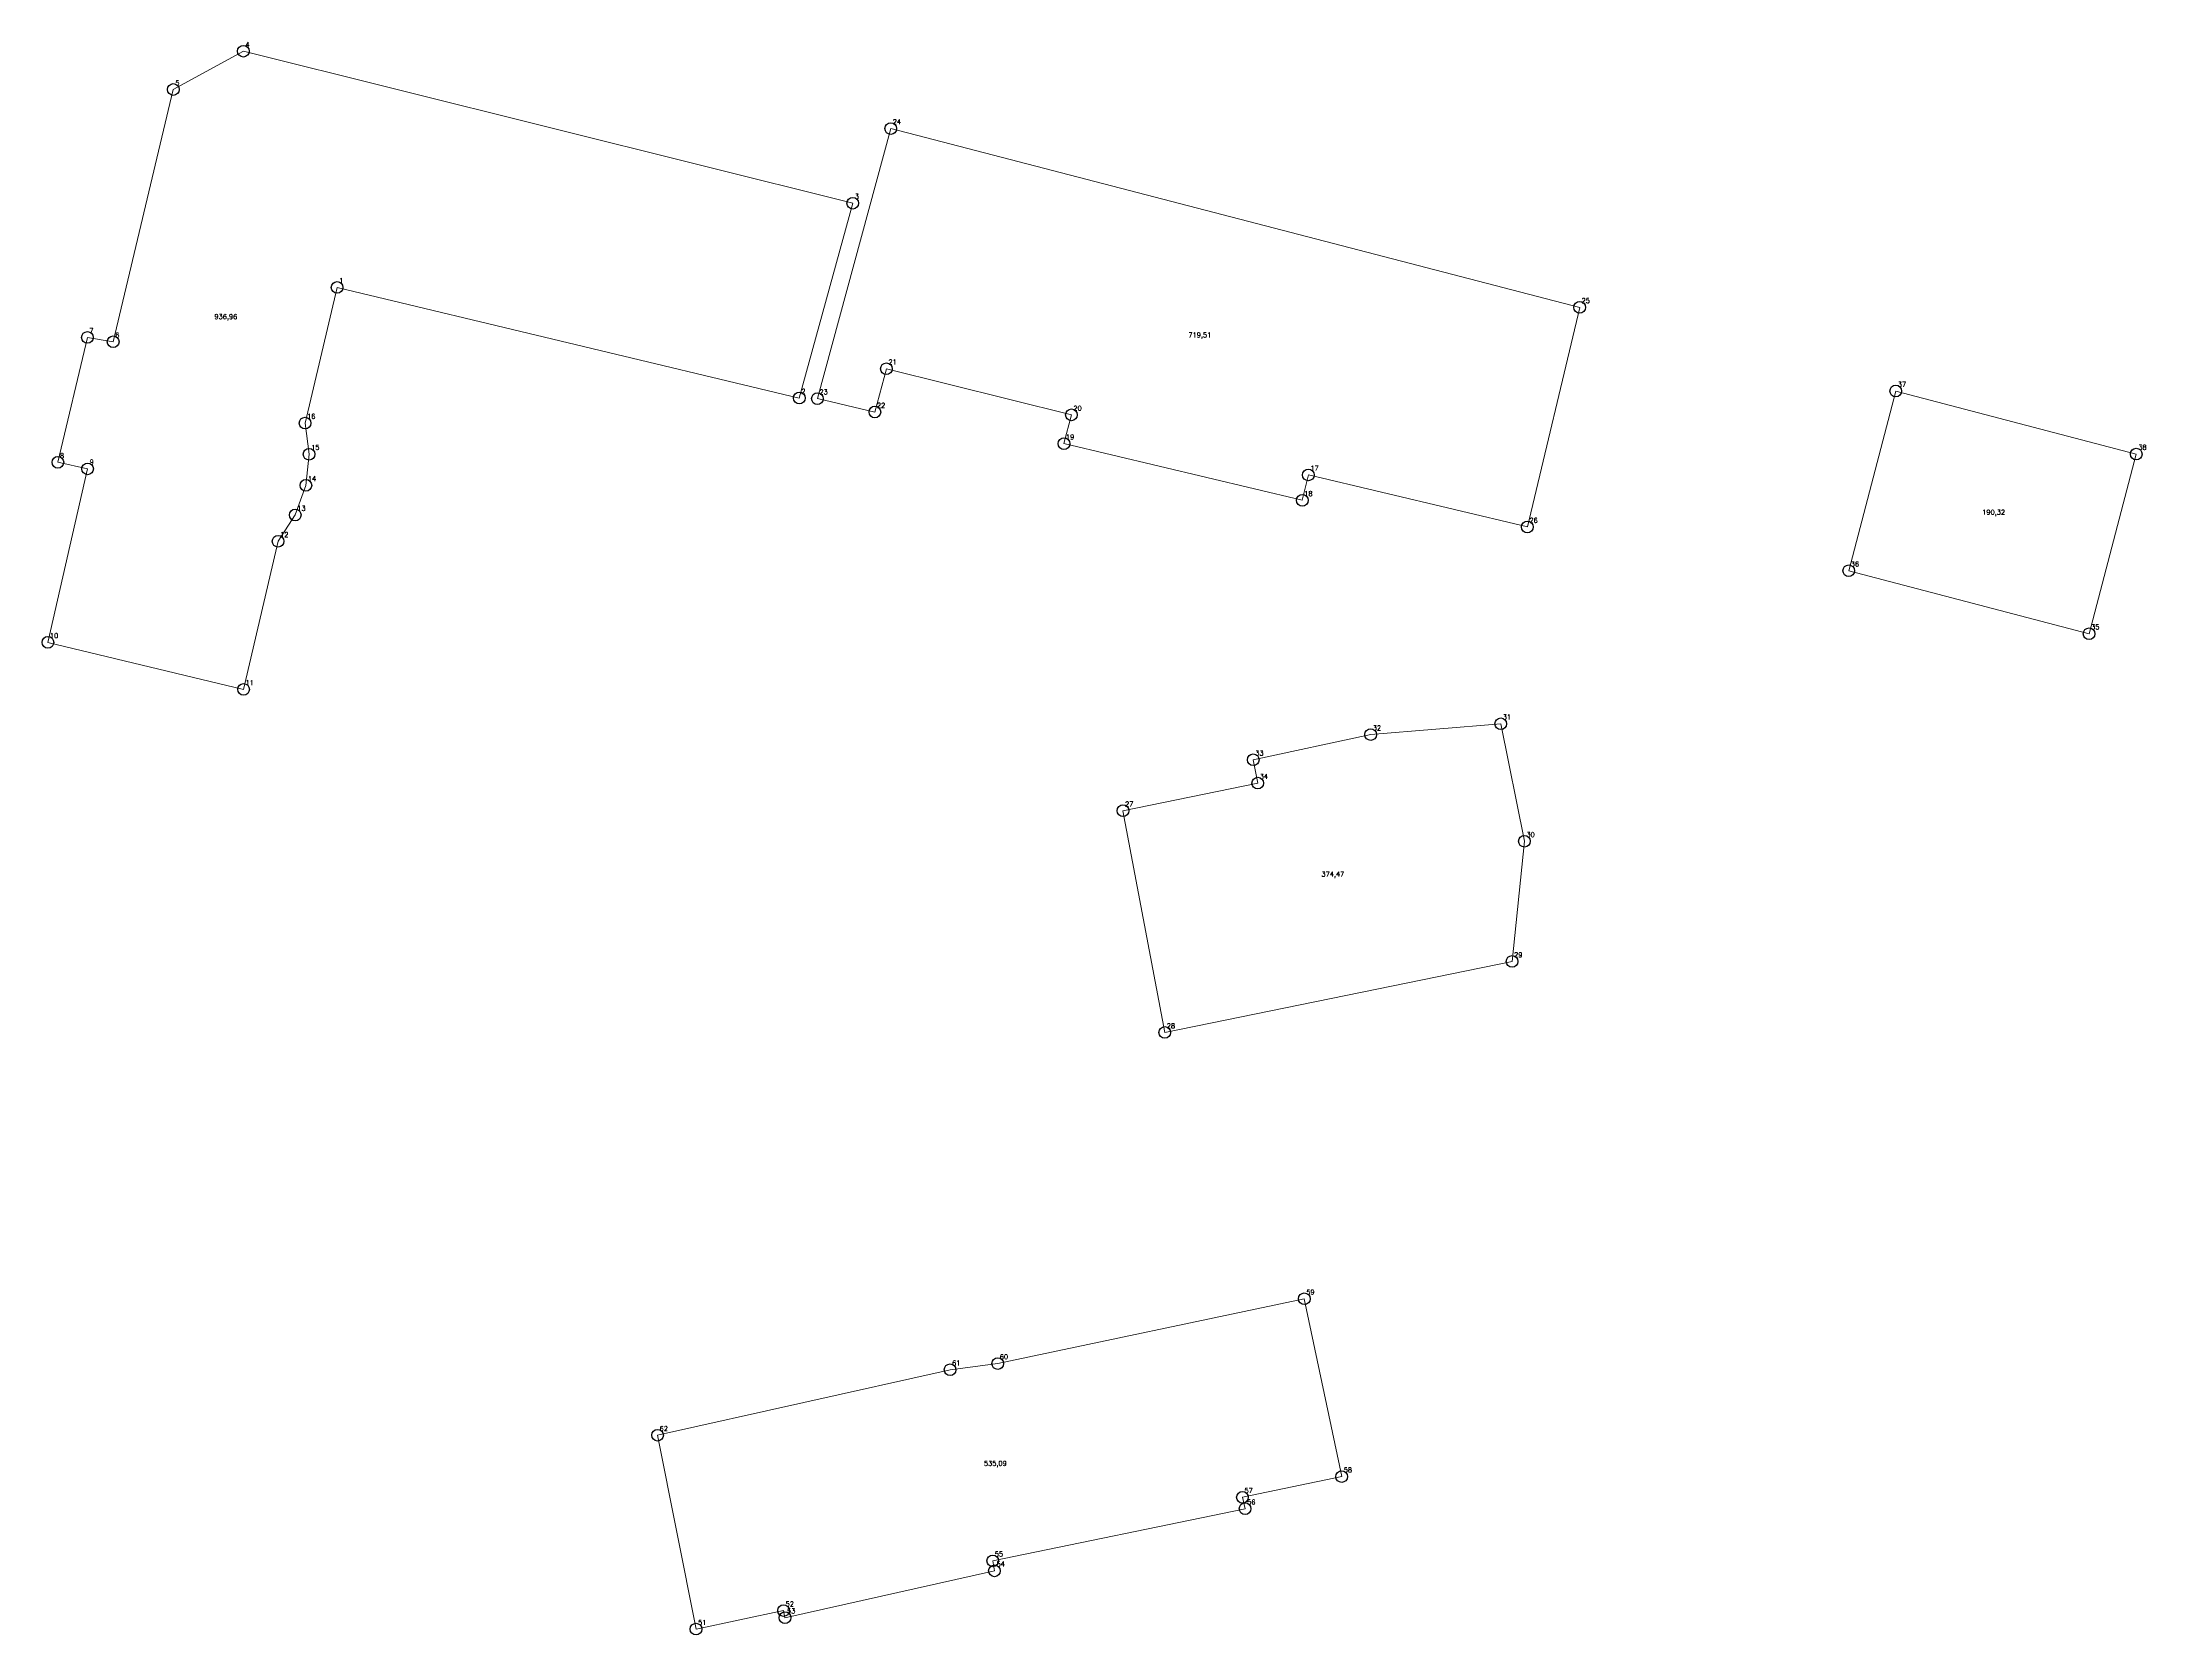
# Model space of a CAD drawing. Extents: x 1394909 to 1395116, y 359993 to 360198.
# Drawn here: x 1394908.9 to 1395043.9, y 360095.4 to 360197.6 of the extents above; entities that cross this region are included whole.
import ezdxf

# ---------------------------------------------------------------- set-up
doc = ezdxf.new("R2010")
doc.units = 0
doc.header["$PDMODE"] = 33
doc.header["$PDSIZE"] = 0.75
doc.layers.add('пробный', color=7, linetype='Continuous')
doc.styles.get("Standard").update_dxf_attribs({"font": 'simplex.shx'})

msp = doc.modelspace()

# ---------------------------------------------------------------- linework, layer by layer
at = {"layer": 'пробный', "color": 7, "lineweight": 20}
for points in [[(1394927.82, 360181.88), (1394925.76, 360173.17), (1394926.02, 360171.17), (1394925.81, 360169.17), (1394925.13, 360167.27), (1394924.03, 360165.58), (1394921.81, 360156.07), (1394909.25, 360159.09), (1394911.8, 360170.23), (1394909.89, 360170.65), (1394911.79, 360178.67), (1394913.44, 360178.39), (1394917.3, 360194.59), (1394921.8, 360197.05), (1394960.92, 360187.29), (1394957.49, 360174.78), (1394927.82, 360181.88)], [(1394990.17, 360169.84), (1394989.78, 360168.21), (1394974.48, 360171.85), (1394974.96, 360173.7), (1394963.08, 360176.66), (1394962.34, 360173.88), (1394958.65, 360174.74), (1394963.36, 360192.08), (1395007.59, 360180.6), (1395004.23, 360166.5), (1394990.17, 360169.84)], [(1395040.29, 360159.64), (1395024.86, 360163.69), (1395027.88, 360175.23), (1395043.32, 360171.18), (1395040.29, 360159.64)], [(1394978.27, 360148.28), (1394986.92, 360150.05), (1394986.63, 360151.55), (1394994.17, 360153.17), (1395002.52, 360153.86), (1395004.04, 360146.32), (1395003.25, 360138.6), (1394980.95, 360134.04), (1394978.27, 360148.28)], [(1394950.86, 360095.73), (1394948.39, 360108.18), (1394967.17, 360112.38), (1394970.23, 360112.78), (1394989.91, 360116.94), (1394992.31, 360105.52), (1394985.94, 360104.19), (1394986.11, 360103.46), (1394969.91, 360100.11), (1394970.02, 360099.47), (1394956.57, 360096.46), (1394956.48, 360096.92), (1394950.86, 360095.73)]]:
    msp.add_lwpolyline(points, close=True, dxfattribs=at)
at = {"layer": 'пробный'}
for p in [(1394921.8, 360197.05), (1394917.3, 360194.59), (1394963.36, 360192.08), (1394960.92, 360187.29), (1394927.82, 360181.88), (1395007.59, 360180.6), (1394911.79, 360178.67), (1394913.44, 360178.39), (1394963.08, 360176.66), (1395027.88, 360175.23), (1394957.49, 360174.78), (1394958.65, 360174.74), (1394962.34, 360173.88), (1394925.76, 360173.17), (1394974.96, 360173.7), (1394926.02, 360171.17), (1394974.48, 360171.85), (1395043.32, 360171.18), (1394909.89, 360170.65), (1394911.8, 360170.23), (1394990.17, 360169.84), (1394925.81, 360169.17), (1394925.13, 360167.27), (1394989.78, 360168.21), (1395004.23, 360166.5), (1394924.03, 360165.58), (1395024.86, 360163.69), (1394909.25, 360159.09), (1395040.29, 360159.64), (1394921.81, 360156.07), (1395002.52, 360153.86), (1394994.17, 360153.17), (1394986.63, 360151.55), (1394986.92, 360150.05), (1394978.27, 360148.28), (1395004.04, 360146.32), (1395003.25, 360138.6), (1394980.95, 360134.04), (1394989.91, 360116.94), (1394967.17, 360112.38), (1394970.23, 360112.78), (1394948.39, 360108.18), (1394992.31, 360105.52), (1394985.94, 360104.19), (1394986.11, 360103.46), (1394969.91, 360100.11), (1394970.02, 360099.47), (1394956.48, 360096.92), (1394950.86, 360095.73), (1394956.57, 360096.46)]:
    msp.add_point(p, dxfattribs=at)

# ---------------------------------------------------------------- texts
at = {"layer": 'пробный', "color": 7}
for s, p in [('4', (1394921.93, 360197.32)), ('5', (1394917.43, 360194.86)), ('24', (1394963.49, 360192.36)), ('3', (1394961.05, 360187.57)), ('1', (1394927.95, 360182.16)), ('25', (1395007.71, 360180.88)), ('936,96', (1394919.94, 360179.85)), ('7', (1394911.91, 360178.95)), ('6', (1394913.57, 360178.66)), ('719,51', (1394982.47, 360178.67)), ('21', (1394963.21, 360176.94)), ('37', (1395028.01, 360175.5)), ('2', (1394957.62, 360175.05)), ('23', (1394958.78, 360175.01)), ('22', (1394962.47, 360174.15)), ('20', (1394975.09, 360173.97)), ('16', (1394925.89, 360173.45)), ('15', (1394926.15, 360171.45)), ('19', (1394974.61, 360172.12)), ('38', (1395043.45, 360171.46)), ('8', (1394910.02, 360170.92)), ('9', (1394911.93, 360170.51)), ('17', (1394990.3, 360170.12)), ('14', (1394925.94, 360169.44)), ('18', (1394989.91, 360168.48)), ('13', (1394925.26, 360167.54)), ('190,32', (1395033.43, 360167.29)), ('12', (1394924.16, 360165.85)), ('26', (1395004.36, 360166.77)), ('36', (1395024.99, 360163.96)), ('10', (1394909.38, 360159.37)), ('35', (1395040.42, 360159.92)), ('11', (1394921.94, 360156.35)), ('31', (1395002.65, 360154.14)), ('32', (1394994.3, 360153.44)), ('33', (1394986.76, 360151.82)), ('34', (1394987.05, 360150.32)), ('27', (1394978.4, 360148.55)), ('30', (1395004.17, 360146.59)), ('374,47', (1394991.01, 360144.05)), ('29', (1395003.38, 360138.87)), ('28', (1394981.08, 360134.31)), ('59', (1394990.04, 360117.21)), ('60', (1394970.36, 360113.06)), ('61', (1394967.3, 360112.66)), ('62', (1394948.52, 360108.45)), ('535,09', (1394969.34, 360106.21)), ('58', (1394992.44, 360105.8)), ('57', (1394986.07, 360104.47)), ('56', (1394986.24, 360103.73)), ('55', (1394970.04, 360100.39)), ('54', (1394970.15, 360099.75)), ('52', (1394956.61, 360097.19)), ('51', (1394950.99, 360096)), ('53', (1394956.7, 360096.74))]:
    msp.add_text(s, height=0.311, dxfattribs=at).set_placement(p)

doc.saveas('drawing.dxf')
